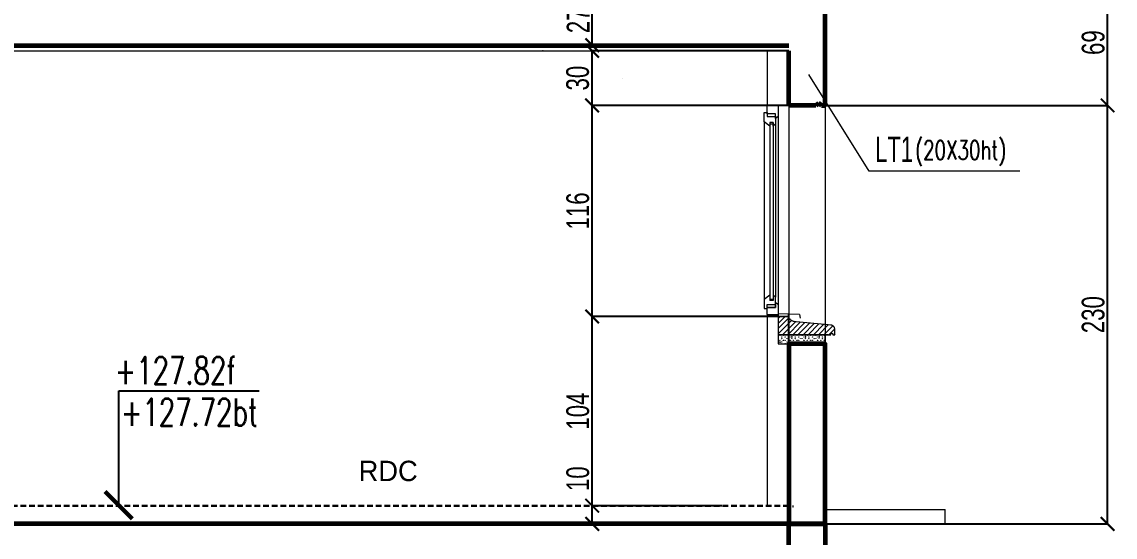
# Model space of a CAD drawing. Header units: metres. Extents: x -12536 to 12621, y -17191 to 9596.
# Drawn here: x -1530 to -929, y 6787 to 7070 of the extents above; entities that cross this region are included whole.
import ezdxf

# ---------------------------------------------------------------- set-up
doc = ezdxf.new("R2010")
doc.units = ezdxf.units.M
doc.header["$MEASUREMENT"] = 0
doc.header["$PDMODE"] = 2
doc.header["$PDSIZE"] = 0.25
doc.linetypes.add('CACHE2', pattern=[4.7625, 3.175, -1.5875])
for name, color, linetype, lineweight in [('B-COT', 1, 'Continuous', 18), ('B-TEXT-LINTEAU', 3, 'Continuous', 30), ('B-TEXT-NIVEAU', 3, 'Continuous', 20), ('B-titre linteau', 7, 'Continuous', 40), ('B-VOILE-BA', 7, 'Continuous', 60)]:
    doc.layers.add(name, color=color, linetype=linetype, lineweight=lineweight)
for name, color, linetype in [('B-HATCH-RELEVE', 7, 'Continuous'), ('Calque commun', 7, 'Continuous'), ('Cotations', 7, 'Continuous')]:
    doc.layers.add(name, color=color, linetype=linetype)
doc.styles.add('Arial Narrow', font='ARIALN.TTF', dxfattribs={"width": 0.5})
doc.styles.add('Arial3', font='arial.ttf', dxfattribs={"height": 0.1})
doc.styles.add('Century Gothic4', font='GOTHIC.TTF', dxfattribs={"height": 0.4})
doc.styles.add('TEXTE', font='arial.ttf', dxfattribs={"width": 0.7})
doc.styles.add('TEXTE100', font='romans.shx', dxfattribs={"width": 0.7, "height": 0.3})
doc.dimstyles.new('COT 50', dxfattribs={"dimscale": 0.05, "dimtxt": 250, "dimasz": 150, "dimexe": 1, "dimexo": 2, "dimgap": 30, "dimtad": 1, "dimdec": 1, "dimrnd": 0.5, "dimzin": 12, "dimdsep": 46, "dimtxsty": 'TEXTE', "dimblk1": 'ARCHTICK', "dimblk2": 'ARCHTICK', "dimsah": 1, "dimcen": 0, "dimdle": 1.5, "dimclrd": 1, "dimclre": 1, "dimclrt": 3, "dimadec": 0, "dimazin": 0, "dimtfac": 1, "dimtdec": 1, "dimtmove": 0, "dimatfit": 3, "dimldrblk": 'ARCHTICK', "dimfxl": 1, "dimtolj": 1, "dimtzin": 0, "dimarcsym": 0})

# ---------------------------------------------------------------- blocks, each defined once
blk = doc.blocks.new('_ArchTick')
at = {"color": 0, "linetype": 'ByBlock', "const_width": 0.15}
blk.add_lwpolyline([(-0.5, -0.5), (0.5, 0.5)], dxfattribs=at)
blk = doc.blocks.new('*D877')
at = {"layer": 'B-HATCH-RELEVE', "color": 1, "lineweight": -2, "transparency": 16777216}
for p, q in [((-1088.42, 7023.83), (-933.36, 7023.83)), ((-933.41, 6793.75), (-933.41, 7023.91)), ((-1088.42, 6793.83), (-933.36, 6793.83))]:
    blk.add_line(p, q, dxfattribs=at)
at = {"layer": 'Defpoints', "color": 0, "transparency": 16777216}
for p in [(-1088.52, 7023.83), (-933.41, 7023.83), (-1088.52, 6793.83)]:
    blk.add_point(p, dxfattribs=at)
at = {"layer": 'B-HATCH-RELEVE', "color": 1, "lineweight": -2, "transparency": 16777216, "xscale": 7.5, "yscale": 7.5, "zscale": 7.5}
for p, rotation in [((-933.41, 7023.83), 90), ((-933.41, 6793.83), 270)]:
    blk.add_blockref('_ArchTick', p, dxfattribs=dict(at, rotation=rotation))
at = {"layer": 'B-HATCH-RELEVE', "color": 3, "transparency": 16777216, "insert": (-941.3, 6908.83), "char_height": 12.5, "attachment_point": 5, "rotation": 90, "style": 'TEXTE'}
blk.add_mtext('\\A1;230', dxfattribs=at)
blk = doc.blocks.new('*D878')
at = {"layer": 'B-HATCH-RELEVE', "color": 1, "lineweight": -2, "transparency": 16777216}
for p, q in [((-1088.42, 7092.83), (-933.36, 7092.83)), ((-933.41, 7023.76), (-933.41, 7092.91)), ((-1088.42, 7023.83), (-933.36, 7023.83))]:
    blk.add_line(p, q, dxfattribs=at)
at = {"layer": 'Defpoints', "color": 0, "transparency": 16777216}
for p in [(-1088.52, 7092.83), (-933.41, 7092.83), (-1088.52, 7023.83)]:
    blk.add_point(p, dxfattribs=at)
at = {"layer": 'B-HATCH-RELEVE', "color": 1, "lineweight": -2, "transparency": 16777216, "xscale": 7.5, "yscale": 7.5, "zscale": 7.5}
for p, rotation in [((-933.41, 7092.83), 90), ((-933.41, 7023.83), 270)]:
    blk.add_blockref('_ArchTick', p, dxfattribs=dict(at, rotation=rotation))
at = {"layer": 'B-HATCH-RELEVE', "color": 3, "transparency": 16777216, "insert": (-941.29, 7058.33), "char_height": 12.5, "attachment_point": 5, "rotation": 90, "style": 'TEXTE'}
blk.add_mtext('\\A1;69', dxfattribs=at)
blk = doc.blocks.new('*D881')
at = {"layer": 'B-HATCH-RELEVE', "color": 1, "lineweight": -2, "transparency": 16777216}
for p, q in [((-1216.61, 6803.83), (-1216.61, 6826.01)), ((-1145.39, 6803.83), (-1216.66, 6803.83)), ((-1216.61, 6793.75), (-1216.61, 6803.83)), ((-1145.39, 6793.83), (-1216.66, 6793.83))]:
    blk.add_line(p, q, dxfattribs=at)
at = {"layer": 'Defpoints', "color": 0, "transparency": 16777216}
for p in [(-1216.61, 6803.83), (-1145.29, 6803.83), (-1145.29, 6793.83)]:
    blk.add_point(p, dxfattribs=at)
at = {"layer": 'B-HATCH-RELEVE', "color": 1, "lineweight": -2, "transparency": 16777216, "xscale": 7.5, "yscale": 7.5, "zscale": 7.5}
for p, rotation in [((-1216.61, 6803.83), 90), ((-1216.61, 6793.83), 270)]:
    blk.add_blockref('_ArchTick', p, dxfattribs=dict(at, rotation=rotation))
at = {"layer": 'B-HATCH-RELEVE', "color": 3, "transparency": 16777216, "insert": (-1224.49, 6818.67), "char_height": 12.5, "attachment_point": 5, "rotation": 90, "style": 'TEXTE'}
blk.add_mtext('\\A1;10', dxfattribs=at)
blk = doc.blocks.new('*D882')
at = {"layer": 'B-HATCH-RELEVE', "color": 1, "lineweight": -2, "transparency": 16777216}
for p, q in [((-1114.54, 6907.83), (-1216.66, 6907.83)), ((-1216.61, 6803.75), (-1216.61, 6907.91)), ((-1145.39, 6803.83), (-1216.66, 6803.83))]:
    blk.add_line(p, q, dxfattribs=at)
at = {"layer": 'Defpoints', "color": 0, "transparency": 16777216}
for p in [(-1216.61, 6907.83), (-1114.44, 6907.83), (-1145.29, 6803.83)]:
    blk.add_point(p, dxfattribs=at)
at = {"layer": 'B-HATCH-RELEVE', "color": 1, "lineweight": -2, "transparency": 16777216, "xscale": 7.5, "yscale": 7.5, "zscale": 7.5}
for p, rotation in [((-1216.61, 6907.83), 90), ((-1216.61, 6803.83), 270)]:
    blk.add_blockref('_ArchTick', p, dxfattribs=dict(at, rotation=rotation))
at = {"layer": 'B-HATCH-RELEVE', "color": 3, "transparency": 16777216, "insert": (-1224.49, 6855.83), "char_height": 12.5, "attachment_point": 5, "rotation": 90, "style": 'TEXTE'}
blk.add_mtext('\\A1;104', dxfattribs=at)
blk = doc.blocks.new('*D883')
at = {"layer": 'B-HATCH-RELEVE', "color": 1, "lineweight": -2, "transparency": 16777216}
for p, q in [((-1108.62, 7023.83), (-1216.66, 7023.83)), ((-1216.61, 6907.76), (-1216.61, 7023.91)), ((-1114.54, 6907.83), (-1216.66, 6907.83))]:
    blk.add_line(p, q, dxfattribs=at)
at = {"layer": 'Defpoints', "color": 0, "transparency": 16777216}
for p in [(-1216.61, 7023.83), (-1108.52, 7023.83), (-1114.44, 6907.83)]:
    blk.add_point(p, dxfattribs=at)
at = {"layer": 'B-HATCH-RELEVE', "color": 1, "lineweight": -2, "transparency": 16777216, "xscale": 7.5, "yscale": 7.5, "zscale": 7.5}
for p, rotation in [((-1216.61, 7023.83), 90), ((-1216.61, 6907.83), 270)]:
    blk.add_blockref('_ArchTick', p, dxfattribs=dict(at, rotation=rotation))
at = {"layer": 'B-HATCH-RELEVE', "color": 3, "transparency": 16777216, "insert": (-1224.49, 6965.83), "char_height": 12.5, "attachment_point": 5, "rotation": 90, "style": 'TEXTE'}
blk.add_mtext('\\A1;116', dxfattribs=at)
blk = doc.blocks.new('*D884')
at = {"layer": 'B-HATCH-RELEVE', "color": 1, "lineweight": -2, "transparency": 16777216}
for p, q in [((-1108.62, 7053.83), (-1216.73, 7053.83)), ((-1216.68, 7023.76), (-1216.68, 7053.91)), ((-1108.62, 7023.83), (-1216.73, 7023.83))]:
    blk.add_line(p, q, dxfattribs=at)
at = {"layer": 'Defpoints', "color": 0, "transparency": 16777216}
for p in [(-1216.68, 7053.83), (-1108.52, 7053.83), (-1108.52, 7023.83)]:
    blk.add_point(p, dxfattribs=at)
at = {"layer": 'B-HATCH-RELEVE', "color": 1, "lineweight": -2, "transparency": 16777216, "xscale": 7.5, "yscale": 7.5, "zscale": 7.5}
for p, rotation in [((-1216.68, 7053.83), 90), ((-1216.68, 7023.83), 270)]:
    blk.add_blockref('_ArchTick', p, dxfattribs=dict(at, rotation=rotation))
at = {"layer": 'B-HATCH-RELEVE', "color": 3, "transparency": 16777216, "insert": (-1224.56, 7038.83), "char_height": 12.5, "attachment_point": 5, "rotation": 90, "style": 'TEXTE'}
blk.add_mtext('\\A1;30', dxfattribs=at)
blk = doc.blocks.new('*D885')
at = {"layer": 'B-HATCH-RELEVE', "color": 1, "lineweight": -2, "transparency": 16777216}
for p, q in [((-1120.62, 7083.83), (-1216.62, 7083.83)), ((-1216.57, 7056.76), (-1216.57, 7083.91)), ((-1110.09, 7056.84), (-1216.62, 7056.84))]:
    blk.add_line(p, q, dxfattribs=at)
at = {"layer": 'Defpoints', "color": 0, "transparency": 16777216}
for p in [(-1216.57, 7083.83), (-1120.52, 7083.83), (-1109.99, 7056.84)]:
    blk.add_point(p, dxfattribs=at)
at = {"layer": 'B-HATCH-RELEVE', "color": 1, "lineweight": -2, "transparency": 16777216, "xscale": 7.5, "yscale": 7.5, "zscale": 7.5}
for p, rotation in [((-1216.57, 7083.83), 90), ((-1216.57, 7056.84), 270)]:
    blk.add_blockref('_ArchTick', p, dxfattribs=dict(at, rotation=rotation))
at = {"layer": 'B-HATCH-RELEVE', "color": 3, "transparency": 16777216, "insert": (-1224.34, 7070.33), "char_height": 12.5, "attachment_point": 5, "rotation": 90, "style": 'TEXTE'}
blk.add_mtext('\\A1;27', dxfattribs=at)

msp = doc.modelspace()

# ---------------------------------------------------------------- linework, layer by layer
at = {"color": 0, "linetype": 'ByBlock', "lineweight": -2}
for p, q in [((-1243.778, 7053.831), (-1243.778, 7053.856)), ((-1199.724, 7053.83), (-1199.724, 7053.805)), ((-1199.724, 7023.831), (-1199.724, 7023.856)), ((-1199.724, 7023.831), (-1199.724, 7023.806))]:
    msp.add_line(p, q, dxfattribs=at)
for centre in [(-1243.778, 7053.831), (-1199.724, 7053.83), (-1199.724, 7023.831), (-1199.724, 7023.831)]:
    msp.add_circle(centre, 0.0125, dxfattribs=at)
at = {"layer": 'B-COT'}
for p, q in [((-1064.49, 6987.755), (-1097.491, 7040.818)), ((-981.688, 6987.755), (-1064.49, 6987.755))]:
    msp.add_line(p, q, dxfattribs=at)
at = {"layer": 'B-VOILE-BA'}
for p, q in [((-1088.517, 7023.831), (-1088.517, 7088.005)), ((-1968.678, 7056.831), (-1108.517, 7056.831)), ((-1108.517, 7023.832), (-1108.517, 7053.831)), ((-1093.696, 7023.831), (-1108.517, 7023.831)), ((-1092.196, 7024.969), (-1093.696, 7023.832)), ((-1090.696, 7023.832), (-1092.196, 7024.969)), ((-1090.696, 7023.831), (-1088.517, 7023.831)), ((-1088.517, 6793.829), (-1988.678, 6793.829)), ((-1108.516, 6774.829), (-1108.516, 6793.829)), ((-1088.517, 6793.829), (-1090.01, 6685.329))]:
    msp.add_line(p, q, dxfattribs=at)
msp.add_lwpolyline([(-1108.516, 6793.829), (-1088.517, 6793.829), (-1088.517, 6892.831), (-1108.516, 6892.831)], close=True, dxfattribs=at)
at = {"layer": 'Calque commun', "color": 7, "linetype": 'Continuous', "lineweight": 20}
for p, q in [((-1720.065, 7053.831), (-1155.542, 7053.831)), ((-1120.517, 7053.831), (-1120.517, 7023.831)), ((-1108.177, 7023.831), (-1120.517, 7023.831)), ((-1120.517, 6908.831), (-1114.367, 6908.831)), ((-1120.517, 6908.831), (-1120.517, 6803.831)), ((-1108.517, 6803.831), (-1108.517, 6892.831)), ((-1088.517, 6801.829), (-1088.517, 6892.831)), ((-1088.517, 6801.829), (-1022.659, 6801.829)), ((-1088.517, 6800.638), (-1088.517, 6793.829)), ((-1022.659, 6793.829), (-1022.659, 6801.829))]:
    msp.add_line(p, q, dxfattribs=at)
at = {"layer": 'Calque commun', "color": 7, "linetype": 'Continuous', "lineweight": 5}
for p, q in [((-1120.517, 7023.831), (-1108.517, 7023.831)), ((-1120.517, 7023.831), (-1108.517, 7023.831)), ((-1108.177, 7023.831), (-1120.517, 7023.831)), ((-1120.517, 7019.182), (-1120.517, 7023.831)), ((-1114.367, 7023.831), (-1114.367, 6907.831)), ((-1108.517, 7023.831), (-1108.517, 6909.123)), ((-1092.196, 7024.969), (-1092.196, 7024.969)), ((-1088.517, 7023.831), (-1088.517, 6800.639)), ((-1088.517, 7023.831), (-1088.517, 6903.352)), ((-1122.168, 7019.881), (-1120.517, 7019.881)), ((-1122.168, 7014.88), (-1122.168, 7019.881)), ((-1120.517, 7019.881), (-1120.517, 7017.683)), ((-1115.867, 7019.182), (-1120.517, 7019.182)), ((-1120.517, 7017.683), (-1115.867, 7017.683)), ((-1115.867, 7017.683), (-1115.867, 7019.182)), ((-1114.367, 7017.683), (-1115.867, 7016.682)), ((-1115.867, 7016.682), (-1115.867, 7017.683)), ((-1115.867, 7017.683), (-1115.867, 7013.607)), ((-1114.367, 7019.182), (-1114.367, 7017.683)), ((-1119.093, 7012.447), (-1122.168, 7014.88)), ((-1122.168, 7014.88), (-1122.168, 6917.133)), ((-1117.093, 7014.415), (-1119.093, 7014.415)), ((-1119.093, 7014.415), (-1119.093, 7012.447)), ((-1119.093, 7014.415), (-1119.093, 6916.604)), ((-1117.093, 7013.607), (-1119.093, 7013.607)), ((-1117.093, 7013.607), (-1117.093, 7014.415)), ((-1117.093, 7014.415), (-1117.093, 6916.604)), ((-1115.867, 7013.607), (-1117.093, 7012.45)), ((-1117.093, 7012.45), (-1117.093, 7013.607)), ((-1115.867, 7013.607), (-1115.867, 6918.407)), ((-1119.093, 6919.567), (-1122.168, 6917.133)), ((-1122.168, 6917.133), (-1122.168, 6912.133)), ((-1117.093, 6917.197), (-1119.093, 6917.197)), ((-1117.093, 6916.604), (-1119.093, 6916.604)), ((-1115.867, 6918.407), (-1117.093, 6919.563)), ((-1115.867, 6914.331), (-1115.867, 6918.407)), ((-1115.867, 6912.831), (-1115.867, 6915.615)), ((-1114.367, 6914.331), (-1115.867, 6915.33)), ((-1122.168, 6912.133), (-1120.517, 6912.133)), ((-1120.517, 6908.831), (-1120.517, 6914.331)), ((-1120.517, 6914.331), (-1115.867, 6914.331)), ((-1120.517, 6912.831), (-1115.867, 6912.831)), ((-1115.867, 6912.831), (-1120.517, 6912.831)), ((-1115.867, 6914.331), (-1115.867, 6912.831)), ((-1102.742, 6908.831), (-1114.367, 6909.331)), ((-1102.742, 6908.831), (-1102.247, 6906.896)), ((-1120.367, 6907.831), (-1108.517, 6907.831)), ((-1120.367, 6907.831), (-1108.517, 6907.831)), ((-1113.337, 6907.831), (-1114.367, 6906.8)), ((-1110.508, 6907.831), (-1114.367, 6903.972)), ((-1108.507, 6907.004), (-1114.367, 6901.144)), ((-1107.066, 6905.616), (-1114.367, 6898.315)), ((-1104.906, 6904.948), (-1112.023, 6897.831)), ((-1102.3, 6904.725), (-1109.195, 6897.831)), ((-1108.517, 6907.831), (-1108.947, 6907.831)), ((-1108.517, 6907.831), (-1108.517, 6907.831)), ((-1099.728, 6904.469), (-1106.366, 6897.831)), ((-1097.155, 6904.212), (-1103.537, 6897.831)), ((-1094.584, 6903.956), (-1100.709, 6897.831)), ((-1092.012, 6903.699), (-1097.88, 6897.831)), ((-1089.44, 6903.443), (-1095.053, 6897.831)), ((-1086.863, 6903.192), (-1092.224, 6897.831)), ((-1084.468, 6902.759), (-1089.396, 6897.831)), ((-1114.273, 6896.744), (-1114.367, 6896.744)), ((-1114.367, 6896.419), (-1114.273, 6896.419)), ((-1114.18, 6896.581), (-1114.273, 6896.744)), ((-1114.273, 6896.419), (-1114.18, 6896.581)), ((-1113.492, 6897.519), (-1113.429, 6897.581)), ((-1113.429, 6897.456), (-1113.492, 6897.519)), ((-1113.429, 6897.581), (-1113.367, 6897.519)), ((-1113.367, 6897.519), (-1113.429, 6897.456)), ((-1112.555, 6896.581), (-1112.492, 6896.644)), ((-1112.492, 6896.519), (-1112.555, 6896.581)), ((-1112.492, 6896.644), (-1112.43, 6896.581)), ((-1112.43, 6896.581), (-1112.492, 6896.519)), ((-1111.617, 6897.519), (-1111.554, 6897.581)), ((-1111.554, 6897.456), (-1111.617, 6897.519)), ((-1111.554, 6897.581), (-1111.492, 6897.519)), ((-1111.492, 6897.519), (-1111.554, 6897.456)), ((-1110.679, 6896.581), (-1110.617, 6896.644)), ((-1110.617, 6896.519), (-1110.679, 6896.581)), ((-1110.617, 6896.644), (-1110.554, 6896.581)), ((-1110.554, 6896.581), (-1110.617, 6896.519)), ((-1109.742, 6897.519), (-1109.68, 6897.581)), ((-1109.68, 6897.456), (-1109.742, 6897.519)), ((-1109.68, 6897.581), (-1109.617, 6897.519)), ((-1109.617, 6897.519), (-1109.68, 6897.456)), ((-1108.929, 6897.519), (-1108.836, 6897.681)), ((-1108.836, 6897.356), (-1108.929, 6897.519)), ((-1108.836, 6897.681), (-1108.648, 6897.681)), ((-1108.648, 6897.356), (-1108.836, 6897.356)), ((-1108.648, 6897.681), (-1108.555, 6897.519)), ((-1108.555, 6897.519), (-1108.648, 6897.356)), ((-1107.867, 6896.581), (-1107.805, 6896.644)), ((-1107.805, 6896.519), (-1107.867, 6896.581)), ((-1107.805, 6896.644), (-1107.742, 6896.581)), ((-1107.742, 6896.581), (-1107.805, 6896.519)), ((-1107.055, 6896.581), (-1106.961, 6896.744)), ((-1106.961, 6896.419), (-1107.055, 6896.581)), ((-1106.961, 6896.744), (-1106.867, 6896.744)), ((-1106.867, 6896.419), (-1106.961, 6896.419)), ((-1106.773, 6896.744), (-1106.867, 6896.744)), ((-1106.867, 6896.419), (-1106.773, 6896.419)), ((-1106.68, 6896.581), (-1106.773, 6896.744)), ((-1106.773, 6896.419), (-1106.68, 6896.581)), ((-1105.992, 6897.519), (-1105.929, 6897.581)), ((-1105.929, 6897.456), (-1105.992, 6897.519)), ((-1105.929, 6897.581), (-1105.867, 6897.519)), ((-1105.867, 6897.519), (-1105.929, 6897.456)), ((-1105.055, 6896.581), (-1104.992, 6896.644)), ((-1104.992, 6896.519), (-1105.055, 6896.581)), ((-1104.992, 6896.644), (-1104.93, 6896.581)), ((-1104.93, 6896.581), (-1104.992, 6896.519)), ((-1104.117, 6897.519), (-1104.054, 6897.581)), ((-1104.054, 6897.456), (-1104.117, 6897.519)), ((-1104.054, 6897.581), (-1103.992, 6897.519)), ((-1103.992, 6897.519), (-1104.054, 6897.456)), ((-1103.18, 6896.581), (-1103.117, 6896.644)), ((-1103.117, 6896.519), (-1103.18, 6896.581)), ((-1103.117, 6896.644), (-1103.055, 6896.581)), ((-1103.055, 6896.581), (-1103.117, 6896.519)), ((-1102.242, 6897.519), (-1102.179, 6897.581)), ((-1102.179, 6897.456), (-1102.242, 6897.519)), ((-1102.179, 6897.581), (-1102.117, 6897.519)), ((-1102.117, 6897.519), (-1102.179, 6897.456)), ((-1101.429, 6897.519), (-1101.336, 6897.681)), ((-1101.336, 6897.356), (-1101.429, 6897.519)), ((-1101.336, 6897.681), (-1101.149, 6897.681)), ((-1101.149, 6897.356), (-1101.336, 6897.356)), ((-1101.149, 6897.681), (-1101.054, 6897.519)), ((-1101.054, 6897.519), (-1101.149, 6897.356)), ((-1100.367, 6896.581), (-1100.305, 6896.644)), ((-1100.305, 6896.519), (-1100.367, 6896.581)), ((-1100.305, 6896.644), (-1100.242, 6896.581)), ((-1100.242, 6896.581), (-1100.305, 6896.519)), ((-1099.554, 6896.581), (-1099.461, 6896.744)), ((-1099.461, 6896.419), (-1099.554, 6896.581)), ((-1099.461, 6896.744), (-1099.366, 6896.744)), ((-1099.366, 6896.419), (-1099.461, 6896.419)), ((-1099.273, 6896.744), (-1099.366, 6896.744)), ((-1099.366, 6896.419), (-1099.273, 6896.419)), ((-1099.18, 6896.581), (-1099.273, 6896.744)), ((-1099.273, 6896.419), (-1099.18, 6896.581)), ((-1098.492, 6897.519), (-1098.43, 6897.581)), ((-1098.43, 6897.456), (-1098.492, 6897.519)), ((-1098.43, 6897.581), (-1098.367, 6897.519)), ((-1098.367, 6897.519), (-1098.43, 6897.456)), ((-1097.555, 6896.581), (-1097.492, 6896.644)), ((-1097.492, 6896.519), (-1097.555, 6896.581)), ((-1097.492, 6896.644), (-1097.429, 6896.581)), ((-1097.429, 6896.581), (-1097.492, 6896.519)), ((-1096.617, 6897.519), (-1096.554, 6897.581)), ((-1096.554, 6897.456), (-1096.617, 6897.519)), ((-1096.554, 6897.581), (-1096.492, 6897.519)), ((-1096.492, 6897.519), (-1096.554, 6897.456)), ((-1095.68, 6896.581), (-1095.617, 6896.644)), ((-1095.617, 6896.519), (-1095.68, 6896.581)), ((-1095.617, 6896.644), (-1095.555, 6896.581)), ((-1095.555, 6896.581), (-1095.617, 6896.519)), ((-1094.742, 6897.519), (-1094.679, 6897.581)), ((-1094.679, 6897.456), (-1094.742, 6897.519)), ((-1094.679, 6897.581), (-1094.617, 6897.519)), ((-1094.617, 6897.519), (-1094.679, 6897.456)), ((-1093.93, 6897.519), (-1093.836, 6897.681)), ((-1093.836, 6897.356), (-1093.93, 6897.519)), ((-1093.836, 6897.681), (-1093.648, 6897.681)), ((-1093.648, 6897.356), (-1093.836, 6897.356)), ((-1093.648, 6897.681), (-1093.554, 6897.519)), ((-1093.554, 6897.519), (-1093.648, 6897.356)), ((-1092.867, 6896.581), (-1092.804, 6896.644)), ((-1092.804, 6896.519), (-1092.867, 6896.581)), ((-1092.804, 6896.644), (-1092.742, 6896.581)), ((-1092.742, 6896.581), (-1092.804, 6896.519)), ((-1092.054, 6896.581), (-1091.961, 6896.744)), ((-1091.961, 6896.419), (-1092.054, 6896.581)), ((-1091.961, 6896.744), (-1091.867, 6896.744)), ((-1091.867, 6896.419), (-1091.961, 6896.419)), ((-1091.774, 6896.744), (-1091.867, 6896.744)), ((-1091.867, 6896.419), (-1091.774, 6896.419)), ((-1091.679, 6896.581), (-1091.774, 6896.744)), ((-1091.774, 6896.419), (-1091.679, 6896.581)), ((-1090.992, 6897.519), (-1090.93, 6897.581)), ((-1090.93, 6897.456), (-1090.992, 6897.519)), ((-1090.93, 6897.581), (-1090.867, 6897.519)), ((-1090.867, 6897.519), (-1090.93, 6897.456)), ((-1090.054, 6896.581), (-1089.991, 6896.644)), ((-1089.991, 6896.519), (-1090.054, 6896.581)), ((-1089.991, 6896.644), (-1089.93, 6896.581)), ((-1089.93, 6896.581), (-1089.991, 6896.519)), ((-1089.117, 6897.519), (-1089.055, 6897.581)), ((-1089.055, 6897.456), (-1089.117, 6897.519)), ((-1089.055, 6897.581), (-1088.992, 6897.519)), ((-1088.992, 6897.519), (-1089.055, 6897.456)), ((-1087.018, 6897.831), (-1088.517, 6897.831)), ((-1083.368, 6901.031), (-1086.567, 6897.831)), ((-1083.368, 6898.202), (-1083.738, 6897.831)), ((-1114.305, 6895.644), (-1114.367, 6895.706)), ((-1114.367, 6895.581), (-1114.305, 6895.644)), ((-1113.617, 6893.769), (-1113.524, 6893.931)), ((-1113.524, 6893.606), (-1113.617, 6893.769)), ((-1113.524, 6893.931), (-1113.336, 6893.931)), ((-1113.336, 6893.606), (-1113.524, 6893.606)), ((-1113.492, 6894.706), (-1113.429, 6894.768)), ((-1113.429, 6894.644), (-1113.492, 6894.706)), ((-1113.429, 6894.768), (-1113.367, 6894.706)), ((-1113.367, 6894.706), (-1113.429, 6894.644)), ((-1113.336, 6893.931), (-1113.242, 6893.769)), ((-1113.242, 6893.769), (-1113.336, 6893.606)), ((-1112.555, 6895.644), (-1112.492, 6895.706)), ((-1112.492, 6895.581), (-1112.555, 6895.644)), ((-1112.555, 6893.769), (-1112.492, 6893.831)), ((-1112.492, 6893.706), (-1112.555, 6893.769)), ((-1112.555, 6892.831), (-1112.492, 6892.894)), ((-1112.492, 6895.706), (-1112.43, 6895.644)), ((-1112.43, 6895.644), (-1112.492, 6895.581)), ((-1112.492, 6893.831), (-1112.43, 6893.769)), ((-1112.43, 6893.769), (-1112.492, 6893.706)), ((-1112.492, 6892.894), (-1112.43, 6892.831)), ((-1111.742, 6894.706), (-1111.648, 6894.868)), ((-1111.648, 6894.544), (-1111.742, 6894.706)), ((-1111.648, 6894.868), (-1111.461, 6894.868)), ((-1111.461, 6894.544), (-1111.648, 6894.544)), ((-1111.461, 6894.868), (-1111.368, 6894.706)), ((-1111.368, 6894.706), (-1111.461, 6894.544)), ((-1110.804, 6892.831), (-1110.711, 6892.993)), ((-1110.711, 6892.993), (-1110.524, 6892.993)), ((-1110.679, 6894.706), (-1110.617, 6894.768)), ((-1110.617, 6894.644), (-1110.679, 6894.706)), ((-1110.617, 6894.768), (-1110.554, 6894.706)), ((-1110.554, 6894.706), (-1110.617, 6894.644)), ((-1110.524, 6892.993), (-1110.429, 6892.831)), ((-1109.742, 6895.644), (-1109.68, 6895.706)), ((-1109.68, 6895.581), (-1109.742, 6895.644)), ((-1109.742, 6893.769), (-1109.68, 6893.831)), ((-1109.68, 6893.706), (-1109.742, 6893.769)), ((-1109.68, 6895.706), (-1109.617, 6895.644)), ((-1109.617, 6895.644), (-1109.68, 6895.581)), ((-1109.68, 6893.831), (-1109.617, 6893.769)), ((-1109.617, 6893.769), (-1109.68, 6893.706)), ((-1108.804, 6895.644), (-1108.741, 6895.706)), ((-1108.741, 6895.581), (-1108.804, 6895.644)), ((-1108.741, 6895.706), (-1108.68, 6895.644)), ((-1108.68, 6895.644), (-1108.741, 6895.581)), ((-1107.992, 6894.706), (-1107.898, 6894.868)), ((-1107.898, 6894.544), (-1107.992, 6894.706)), ((-1107.898, 6894.868), (-1107.711, 6894.868)), ((-1107.711, 6894.544), (-1107.898, 6894.544)), ((-1107.867, 6893.769), (-1107.805, 6893.831)), ((-1107.805, 6893.706), (-1107.867, 6893.769)), ((-1107.805, 6893.831), (-1107.742, 6893.769)), ((-1107.742, 6893.769), (-1107.805, 6893.706)), ((-1107.711, 6894.868), (-1107.617, 6894.706)), ((-1107.617, 6894.706), (-1107.711, 6894.544)), ((-1106.93, 6895.644), (-1106.867, 6895.706)), ((-1106.867, 6895.581), (-1106.93, 6895.644)), ((-1106.804, 6895.644), (-1106.867, 6895.706)), ((-1106.867, 6895.581), (-1106.804, 6895.644)), ((-1106.117, 6893.769), (-1106.023, 6893.931)), ((-1106.023, 6893.606), (-1106.117, 6893.769)), ((-1106.023, 6893.931), (-1105.836, 6893.931)), ((-1105.836, 6893.606), (-1106.023, 6893.606)), ((-1105.992, 6894.706), (-1105.929, 6894.768)), ((-1105.929, 6894.644), (-1105.992, 6894.706)), ((-1105.929, 6894.768), (-1105.867, 6894.706)), ((-1105.867, 6894.706), (-1105.929, 6894.644)), ((-1105.836, 6893.931), (-1105.742, 6893.769)), ((-1105.742, 6893.769), (-1105.836, 6893.606)), ((-1105.055, 6895.644), (-1104.992, 6895.706)), ((-1104.992, 6895.581), (-1105.055, 6895.644)), ((-1105.055, 6893.769), (-1104.992, 6893.831)), ((-1104.992, 6893.706), (-1105.055, 6893.769)), ((-1105.055, 6892.831), (-1104.992, 6892.894)), ((-1104.992, 6895.706), (-1104.93, 6895.644)), ((-1104.93, 6895.644), (-1104.992, 6895.581)), ((-1104.992, 6893.831), (-1104.93, 6893.769)), ((-1104.93, 6893.769), (-1104.992, 6893.706)), ((-1104.992, 6892.894), (-1104.93, 6892.831)), ((-1104.242, 6894.706), (-1104.149, 6894.868)), ((-1104.149, 6894.544), (-1104.242, 6894.706)), ((-1104.149, 6894.868), (-1103.961, 6894.868)), ((-1103.961, 6894.544), (-1104.149, 6894.544)), ((-1103.961, 6894.868), (-1103.867, 6894.706)), ((-1103.867, 6894.706), (-1103.961, 6894.544)), ((-1103.305, 6892.831), (-1103.211, 6892.993)), ((-1103.211, 6892.993), (-1103.023, 6892.993)), ((-1103.18, 6894.706), (-1103.117, 6894.768)), ((-1103.117, 6894.644), (-1103.18, 6894.706)), ((-1103.117, 6894.768), (-1103.055, 6894.706)), ((-1103.055, 6894.706), (-1103.117, 6894.644)), ((-1103.023, 6892.993), (-1102.929, 6892.831)), ((-1102.242, 6895.644), (-1102.179, 6895.706)), ((-1102.179, 6895.581), (-1102.242, 6895.644)), ((-1102.242, 6893.769), (-1102.179, 6893.831)), ((-1102.179, 6893.706), (-1102.242, 6893.769)), ((-1102.179, 6895.706), (-1102.117, 6895.644)), ((-1102.117, 6895.644), (-1102.179, 6895.581)), ((-1102.179, 6893.831), (-1102.117, 6893.769)), ((-1102.117, 6893.769), (-1102.179, 6893.706)), ((-1101.304, 6895.644), (-1101.242, 6895.706)), ((-1101.242, 6895.581), (-1101.304, 6895.644)), ((-1101.242, 6895.706), (-1101.179, 6895.644)), ((-1101.179, 6895.644), (-1101.242, 6895.581)), ((-1100.493, 6894.706), (-1100.398, 6894.868)), ((-1100.398, 6894.544), (-1100.493, 6894.706)), ((-1100.398, 6894.868), (-1100.21, 6894.868)), ((-1100.21, 6894.544), (-1100.398, 6894.544)), ((-1100.367, 6893.769), (-1100.305, 6893.831)), ((-1100.305, 6893.706), (-1100.367, 6893.769)), ((-1100.305, 6893.831), (-1100.242, 6893.769)), ((-1100.242, 6893.769), (-1100.305, 6893.706)), ((-1100.21, 6894.868), (-1100.117, 6894.706)), ((-1100.117, 6894.706), (-1100.21, 6894.544)), ((-1099.429, 6895.644), (-1099.366, 6895.706)), ((-1099.366, 6895.581), (-1099.429, 6895.644)), ((-1099.305, 6895.644), (-1099.366, 6895.706)), ((-1099.366, 6895.581), (-1099.305, 6895.644)), ((-1098.617, 6893.769), (-1098.523, 6893.931)), ((-1098.523, 6893.606), (-1098.617, 6893.769)), ((-1098.523, 6893.931), (-1098.336, 6893.931)), ((-1098.336, 6893.606), (-1098.523, 6893.606)), ((-1098.492, 6894.706), (-1098.43, 6894.768)), ((-1098.43, 6894.644), (-1098.492, 6894.706)), ((-1098.43, 6894.768), (-1098.367, 6894.706)), ((-1098.367, 6894.706), (-1098.43, 6894.644)), ((-1098.336, 6893.931), (-1098.242, 6893.769)), ((-1098.242, 6893.769), (-1098.336, 6893.606)), ((-1097.555, 6895.644), (-1097.492, 6895.706)), ((-1097.492, 6895.581), (-1097.555, 6895.644)), ((-1097.555, 6893.769), (-1097.492, 6893.831)), ((-1097.492, 6893.706), (-1097.555, 6893.769)), ((-1097.555, 6892.831), (-1097.492, 6892.894)), ((-1097.492, 6895.706), (-1097.429, 6895.644)), ((-1097.429, 6895.644), (-1097.492, 6895.581)), ((-1097.492, 6893.831), (-1097.429, 6893.769)), ((-1097.429, 6893.769), (-1097.492, 6893.706)), ((-1097.492, 6892.894), (-1097.429, 6892.831)), ((-1096.742, 6894.706), (-1096.648, 6894.868)), ((-1096.648, 6894.544), (-1096.742, 6894.706)), ((-1096.648, 6894.868), (-1096.461, 6894.868)), ((-1096.461, 6894.544), (-1096.648, 6894.544)), ((-1096.461, 6894.868), (-1096.367, 6894.706)), ((-1096.367, 6894.706), (-1096.461, 6894.544)), ((-1095.805, 6892.831), (-1095.71, 6892.993)), ((-1095.71, 6892.993), (-1095.523, 6892.993)), ((-1095.68, 6894.706), (-1095.617, 6894.768)), ((-1095.617, 6894.644), (-1095.68, 6894.706)), ((-1095.617, 6894.768), (-1095.555, 6894.706)), ((-1095.555, 6894.706), (-1095.617, 6894.644)), ((-1095.523, 6892.993), (-1095.43, 6892.831)), ((-1094.742, 6895.644), (-1094.679, 6895.706)), ((-1094.679, 6895.581), (-1094.742, 6895.644)), ((-1094.742, 6893.769), (-1094.679, 6893.831)), ((-1094.679, 6893.706), (-1094.742, 6893.769)), ((-1094.679, 6895.706), (-1094.617, 6895.644)), ((-1094.617, 6895.644), (-1094.679, 6895.581)), ((-1094.679, 6893.831), (-1094.617, 6893.769)), ((-1094.617, 6893.769), (-1094.679, 6893.706)), ((-1093.805, 6895.644), (-1093.742, 6895.706)), ((-1093.742, 6895.581), (-1093.805, 6895.644)), ((-1093.742, 6895.706), (-1093.68, 6895.644)), ((-1093.68, 6895.644), (-1093.742, 6895.581)), ((-1092.992, 6894.706), (-1092.898, 6894.868)), ((-1092.898, 6894.544), (-1092.992, 6894.706)), ((-1092.898, 6894.868), (-1092.711, 6894.868)), ((-1092.711, 6894.544), (-1092.898, 6894.544)), ((-1092.867, 6893.769), (-1092.804, 6893.831)), ((-1092.804, 6893.706), (-1092.867, 6893.769)), ((-1092.804, 6893.831), (-1092.742, 6893.769)), ((-1092.742, 6893.769), (-1092.804, 6893.706)), ((-1092.711, 6894.868), (-1092.618, 6894.706)), ((-1092.618, 6894.706), (-1092.711, 6894.544)), ((-1091.929, 6895.644), (-1091.867, 6895.706)), ((-1091.867, 6895.581), (-1091.929, 6895.644)), ((-1091.804, 6895.644), (-1091.867, 6895.706)), ((-1091.867, 6895.581), (-1091.804, 6895.644)), ((-1091.118, 6893.769), (-1091.023, 6893.931)), ((-1091.023, 6893.606), (-1091.118, 6893.769)), ((-1091.023, 6893.931), (-1090.835, 6893.931)), ((-1090.835, 6893.606), (-1091.023, 6893.606)), ((-1090.992, 6894.706), (-1090.93, 6894.768)), ((-1090.93, 6894.644), (-1090.992, 6894.706)), ((-1090.93, 6894.768), (-1090.867, 6894.706)), ((-1090.867, 6894.706), (-1090.93, 6894.644)), ((-1090.835, 6893.931), (-1090.742, 6893.769)), ((-1090.742, 6893.769), (-1090.835, 6893.606)), ((-1090.054, 6895.644), (-1089.991, 6895.706)), ((-1089.991, 6895.581), (-1090.054, 6895.644)), ((-1090.054, 6893.769), (-1089.991, 6893.831)), ((-1089.991, 6893.706), (-1090.054, 6893.769)), ((-1090.054, 6892.831), (-1089.991, 6892.894)), ((-1089.991, 6895.706), (-1089.93, 6895.644)), ((-1089.93, 6895.644), (-1089.991, 6895.581)), ((-1089.991, 6893.831), (-1089.93, 6893.769)), ((-1089.93, 6893.769), (-1089.991, 6893.706)), ((-1089.991, 6892.894), (-1089.93, 6892.831)), ((-1089.242, 6894.706), (-1089.148, 6894.868)), ((-1089.148, 6894.544), (-1089.242, 6894.706)), ((-1089.148, 6894.868), (-1088.961, 6894.868)), ((-1088.961, 6894.544), (-1089.148, 6894.544)), ((-1088.961, 6894.868), (-1088.867, 6894.706)), ((-1088.867, 6894.706), (-1088.961, 6894.544)), ((-1106.236, 6803.007), (-1106.436, 6803.007)), ((-1088.517, 6793.829), (-1022.603, 6793.829))]:
    msp.add_line(p, q, dxfattribs=at)
at = {"layer": 'Calque commun', "color": 3, "linetype": 'ByBlock', "lineweight": -2}
msp.add_line((-1108.517, 6803.831), (-1108.517, 6909.331), dxfattribs=at)
at = {"layer": 'Calque commun', "color": 5, "linetype": 'CACHE2', "lineweight": 30}
msp.add_line((-1108.517, 6803.83), (-1956.679, 6803.83), dxfattribs=at)
at = {"layer": 'Calque commun', "color": 13, "linetype": 'Continuous', "lineweight": 5}
msp.add_line((-1106.236, 6803.007), (-1106.236, 6804.023), dxfattribs=at)
at = {"layer": 'Calque commun', "color": 7, "linetype": 'Continuous', "lineweight": 20}
for points, invisible_edges in [([(-1114.367, 6907.831), (-1108.4, 6906.843), (-1108.609, 6907.156)], 13), ([(-1114.367, 6907.831), (-1108.166, 6906.547), (-1108.4, 6906.843)], 13), ([(-1114.367, 6907.831), (-1108.609, 6907.156), (-1108.793, 6907.487)], 13), ([(-1114.367, 6907.831), (-1114.367, 6897.831), (-1108.166, 6906.547)], 14), ([(-1114.367, 6907.831), (-1108.793, 6907.487), (-1108.947, 6907.831)], 1), ([(-1114.367, 6897.831), (-1107.908, 6906.271), (-1108.166, 6906.547)], 13), ([(-1114.367, 6897.831), (-1108.517, 6897.831), (-1107.908, 6906.271)], 14), ([(-1107.629, 6906.016), (-1107.908, 6906.271), (-1108.517, 6897.831)], 14), ([(-1107.329, 6905.787), (-1107.629, 6906.016), (-1108.517, 6897.831)], 14), ([(-1107.013, 6905.582), (-1107.329, 6905.787), (-1108.517, 6897.831)], 14), ([(-1106.68, 6905.403), (-1107.013, 6905.582), (-1108.517, 6897.831)], 14), ([(-1106.334, 6905.252), (-1106.68, 6905.403), (-1108.517, 6897.831)], 14), ([(-1105.977, 6905.13), (-1106.334, 6905.252), (-1108.517, 6897.831)], 14), ([(-1105.61, 6905.038), (-1105.977, 6905.13), (-1108.517, 6897.831)], 14), ([(-1105.238, 6904.975), (-1105.61, 6905.038), (-1108.517, 6897.831)], 14), ([(-1104.861, 6904.944), (-1105.238, 6904.975), (-1108.517, 6897.831)], 14), ([(-1104.484, 6904.943), (-1104.861, 6904.944), (-1108.517, 6897.831)], 14), ([(-1104.484, 6904.943), (-1108.517, 6897.831), (-1088.517, 6897.831)], 13), ([(-1087.018, 6903.202), (-1104.484, 6904.943), (-1088.517, 6897.831)], 14), ([(-1087.018, 6903.202), (-1088.517, 6897.831), (-1087.018, 6897.831)], 13), ([(-1087.018, 6903.202), (-1085.319, 6898.486), (-1085.568, 6903.11)], 3), ([(-1087.018, 6903.202), (-1087.018, 6897.831), (-1085.319, 6898.486)], 15), ([(-1085.568, 6903.11), (-1085.319, 6898.486), (-1085.186, 6898.556)], 13), ([(-1085.568, 6903.11), (-1085.186, 6898.556), (-1085.147, 6903.046)], 15), ([(-1085.568, 6903.11), (-1085.147, 6903.046), (-1085.356, 6903.088)], 1), ([(-1084.941, 6902.985), (-1085.147, 6903.046), (-1085.186, 6898.556)], 14), ([(-1084.941, 6902.985), (-1085.186, 6898.556), (-1084.552, 6902.811)], 15), ([(-1084.37, 6902.698), (-1084.552, 6902.811), (-1085.186, 6898.556)], 14), ([(-1084.37, 6902.698), (-1085.186, 6898.556), (-1085.043, 6898.592)], 13), ([(-1084.37, 6902.698), (-1085.043, 6898.592), (-1084.201, 6902.57)], 3), ([(-1083.897, 6902.27), (-1084.201, 6902.57), (-1085.043, 6898.592)], 15), ([(-1084.552, 6902.811), (-1084.742, 6902.907), (-1084.941, 6902.985)], 12), ([(-1083.897, 6902.27), (-1084.042, 6902.428), (-1084.201, 6902.57)], 12), ([(-1085.431, 6898.388), (-1085.319, 6898.486), (-1087.018, 6897.831)], 14), ([(-1085.515, 6898.266), (-1085.431, 6898.388), (-1087.018, 6897.831)], 14), ([(-1085.568, 6898.127), (-1085.515, 6898.266), (-1087.018, 6897.831)], 14), ([(-1085.586, 6897.979), (-1085.568, 6898.127), (-1087.018, 6897.831)], 14), ([(-1085.568, 6897.831), (-1085.586, 6897.979), (-1087.018, 6897.831)], 2), ([(-1083.767, 6902.101), (-1083.897, 6902.27), (-1085.043, 6898.592)], 14), ([(-1083.653, 6901.921), (-1083.767, 6902.101), (-1085.043, 6898.592)], 14), ([(-1083.653, 6901.921), (-1085.043, 6898.592), (-1083.474, 6901.534)], 15), ([(-1083.412, 6901.33), (-1083.474, 6901.534), (-1085.043, 6898.592)], 14), ([(-1083.368, 6901.121), (-1083.412, 6901.33), (-1085.043, 6898.592)], 14), ([(-1083.368, 6901.121), (-1085.043, 6898.592), (-1084.894, 6898.592)], 13), ([(-1083.368, 6901.121), (-1084.894, 6898.592), (-1084.749, 6898.556)], 13), ([(-1083.368, 6901.121), (-1084.749, 6898.556), (-1084.617, 6898.486)], 13), ([(-1083.368, 6901.121), (-1084.617, 6898.486), (-1084.506, 6898.388)], 13), ([(-1083.368, 6901.121), (-1084.506, 6898.388), (-1083.368, 6897.831)], 3), ([(-1083.368, 6897.831), (-1084.506, 6898.388), (-1084.422, 6898.266)], 13), ([(-1083.368, 6897.831), (-1084.422, 6898.266), (-1084.369, 6898.126)], 13), ([(-1083.368, 6897.831), (-1084.369, 6898.126), (-1084.35, 6897.979)], 13), ([(-1083.368, 6897.831), (-1084.35, 6897.979), (-1084.369, 6897.831)], 1), ([(-1083.653, 6901.921), (-1083.474, 6901.534), (-1083.554, 6901.732)], 1)]:
    msp.add_3dface(points, dxfattribs=dict(at, invisible_edges=invisible_edges))
msp.add_3dface([(-1114.367, 6897.831), (-1114.367, 6892.831), (-1088.517, 6892.831), (-1088.517, 6897.831)], dxfattribs=at)
at = {"layer": 'Cotations', "color": 14, "linetype": 'Continuous', "lineweight": 5}
for p, q in [((-1243.778, 7053.831), (-1243.878, 7053.831)), ((-1199.724, 7053.83), (-1199.824, 7053.83)), ((-1199.724, 7023.831), (-1199.824, 7023.831)), ((-1199.724, 7023.831), (-1199.824, 7023.831))]:
    msp.add_line(p, q, dxfattribs=at)

# ---------------------------------------------------------------- texts
at = {"style": 'Century Gothic4'}
msp.add_text('RDC', height=11.2, dxfattribs=at).set_placement((-1344.937, 6817.349))
at = {"layer": 'B-TEXT-LINTEAU', "style": 'TEXTE100', "width": 0.7}
msp.add_text('(20X30ht)', height=10.5, dxfattribs=at).set_placement((-1039.193, 6994.03, -23.81))
at = {"layer": 'B-TEXT-NIVEAU', "style": 'TEXTE100', "width": 0.7}
for s, p in [('+127.82f', (-1478.865, 6870.667, -34.014)), ('+127.72bt', (-1475.494, 6847.76, -34.014))]:
    msp.add_text(s, height=15, dxfattribs=at).set_placement(p)
at = {"layer": 'B-titre linteau', "style": 'Arial Narrow', "width": 0.75}
msp.add_text('LT1', height=14, dxfattribs=at).set_placement((-1061.083, 6992.678, -23.81))
at = {"layer": 'Cotations', "color": 7, "style": 'Arial3'}
for s, p in [('30.00', (-1199.726, 7038.656)), ('220.00', (-1199.726, 6913.618))]:
    msp.add_text(s, height=0.1, rotation=90, dxfattribs=at).set_placement(p)

# ---------------------------------------------------------------- dimensions: what is measured, and where the dimension line sits
at = {"layer": 'B-HATCH-RELEVE'}
for base, p1, p2, picture, middle in [((-933.412, 7092.831), (-1088.517, 7023.831), (-1088.517, 7092.831), '*D878', (-941.294, 7058.331)), ((-1216.568, 7083.831), (-1109.991, 7056.836), (-1120.517, 7083.831), '*D885', (-1224.343, 7070.334)), ((-1216.677, 7053.831), (-1108.517, 7023.831), (-1108.517, 7053.831), '*D884', (-1224.563, 7038.831)), ((-1216.609, 7023.831), (-1114.442, 6907.831), (-1108.517, 7023.831), '*D883', (-1224.491, 6965.831)), ((-1216.609, 6907.831), (-1145.295, 6803.83), (-1114.442, 6907.831), '*D882', (-1224.491, 6855.83))]:
    dim = msp.add_linear_dim(base=base, p1=p1, p2=p2, angle=90, dimstyle='COT 50', override={"dimtmove": 1}, dxfattribs=at)
    dim.commit()
    dim.dimension.update_dxf_attribs({"geometry": picture, "text_midpoint": middle})
for base, p1, p2, picture, middle in [((-933.412, 7023.831), (-1088.517, 6793.829), (-1088.517, 7023.831), '*D877', (-941.299, 6908.83)), ((-1216.609, 6803.83), (-1145.295, 6793.829), (-1145.295, 6803.83), '*D881', (-1224.491, 6818.67))]:
    dim = msp.add_linear_dim(base=base, p1=p1, p2=p2, angle=90, dimstyle='COT 50', dxfattribs=at)
    dim.commit()
    dim.dimension.update_dxf_attribs({"geometry": picture, "text_midpoint": middle})

# ---------------------------------------------------------------- leaders
at = {"layer": 'B-COT'}
msp.add_leader([(-1476.795, 6804.105), (-1476.795, 6866.876), (-1399.648, 6866.876)], dimstyle='COT 50', override={"dimasz": 300, "dimtad": 0}, dxfattribs=at)

doc.saveas('drawing.dxf')
